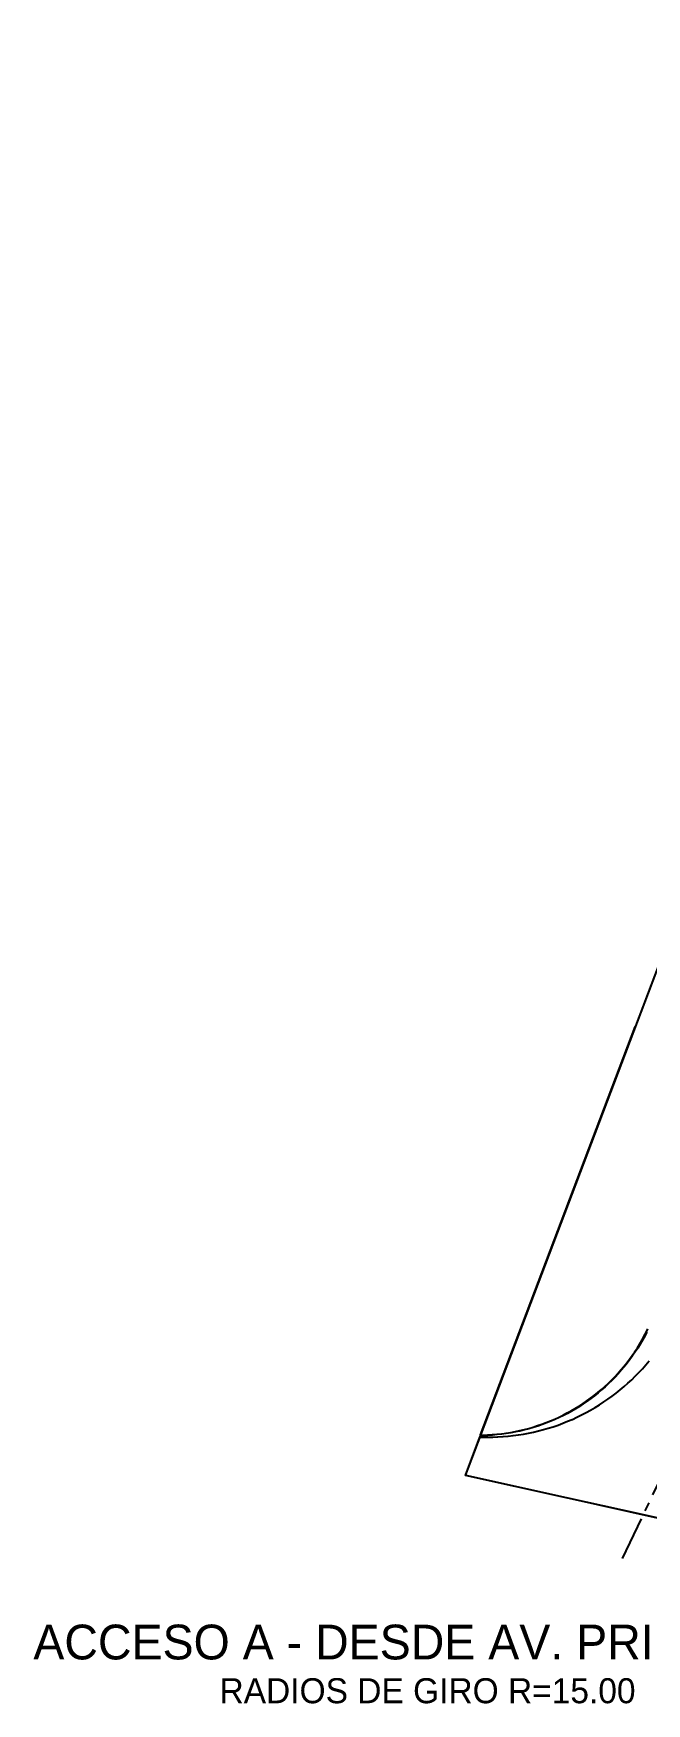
# Model space of a CAD drawing. Header units: metres. Extents: x 357848 to 358234, y 2285108 to 2285465.
# Drawn here: x 357848.2 to 357892.3, y 2285108.2 to 2285228.3 of the extents above; entities that cross this region are included whole.
import ezdxf
from ezdxf.enums import TextEntityAlignment as Align

# ---------------------------------------------------------------- set-up
doc = ezdxf.new("R2010")
doc.units = ezdxf.units.M
doc.linetypes.add('CENTER', pattern=[5.08, 3.175, -0.635, 0.635, -0.635])
for name, color, linetype in [('ACCESO', 1, 'Continuous'), ('LOTES-GRANDES', 6, 'Continuous'), ('POLIGONO', 5, 'Continuous'), ('VIAL-ARROYO', 8, 'Continuous'), ('VIAL-DERECHO-VIA', 9, 'Continuous'), ('VIAL-EJE', 1, 'Continuous')]:
    doc.layers.add(name, color=color, linetype=linetype)

msp = doc.modelspace()

# ---------------------------------------------------------------- linework, layer by layer
at = {"layer": 'LOTES-GRANDES'}
msp.add_lwpolyline([(357892.31, 2285134.89), (357892.16, 2285134.6), (357892.16, 2285134.6), (357892.16, 2285134.6), (357892.16, 2285134.6), (357892.16, 2285134.6), (357892.16, 2285134.6), (357892, 2285134.31), (357892, 2285134.31), (357892, 2285134.31), (357892, 2285134.31), (357892, 2285134.31), (357892, 2285134.31), (357891.83, 2285134.02), (357891.83, 2285134.02), (357891.83, 2285134.02), (357891.83, 2285134.02), (357891.83, 2285134.02), (357891.83, 2285134.02), (357891.66, 2285133.74), (357891.66, 2285133.74), (357891.66, 2285133.74), (357891.66, 2285133.74), (357891.66, 2285133.74), (357891.66, 2285133.74), (357891.48, 2285133.46), (357891.48, 2285133.46), (357891.48, 2285133.46), (357891.48, 2285133.46), (357891.48, 2285133.46), (357891.48, 2285133.46), (357891.29, 2285133.19), (357891.29, 2285133.19), (357891.29, 2285133.18), (357891.29, 2285133.18), (357891.29, 2285133.18), (357891.29, 2285133.18), (357891.09, 2285132.92), (357891.09, 2285132.92), (357891.09, 2285132.92), (357891.09, 2285132.92), (357891.09, 2285132.92), (357891.09, 2285132.92), (357890.89, 2285132.65), (357890.89, 2285132.65), (357890.89, 2285132.65), (357890.89, 2285132.65), (357890.89, 2285132.65), (357890.89, 2285132.65), (357890.69, 2285132.39), (357890.69, 2285132.39), (357890.69, 2285132.39), (357890.69, 2285132.39), (357890.69, 2285132.39), (357890.68, 2285132.39), (357890.47, 2285132.14), (357890.47, 2285132.14), (357890.47, 2285132.14), (357890.47, 2285132.14), (357890.47, 2285132.14), (357890.47, 2285132.14), (357890.25, 2285131.89), (357890.25, 2285131.89), (357890.25, 2285131.89), (357890.25, 2285131.89), (357890.25, 2285131.89), (357890.25, 2285131.89), (357890.03, 2285131.65), (357890.03, 2285131.65), (357890.03, 2285131.65), (357890.03, 2285131.65), (357890.03, 2285131.65), (357890.03, 2285131.65), (357889.79, 2285131.41), (357889.79, 2285131.41), (357889.79, 2285131.41), (357889.79, 2285131.41), (357889.79, 2285131.41), (357889.79, 2285131.41), (357889.56, 2285131.18), (357889.56, 2285131.18), (357889.56, 2285131.18), (357889.56, 2285131.18), (357889.56, 2285131.18), (357889.56, 2285131.18), (357889.31, 2285130.95), (357889.31, 2285130.95), (357889.31, 2285130.95), (357889.31, 2285130.95), (357889.31, 2285130.95), (357889.31, 2285130.95), (357889.06, 2285130.73), (357889.06, 2285130.73), (357889.06, 2285130.73), (357889.06, 2285130.73), (357889.06, 2285130.73), (357889.06, 2285130.73), (357888.81, 2285130.52), (357888.81, 2285130.52), (357888.81, 2285130.52), (357888.81, 2285130.52), (357888.81, 2285130.52), (357888.81, 2285130.52), (357888.55, 2285130.31), (357888.55, 2285130.31), (357888.55, 2285130.31), (357888.55, 2285130.31), (357888.55, 2285130.31), (357888.55, 2285130.31), (357888.29, 2285130.11), (357888.29, 2285130.11), (357888.29, 2285130.11), (357888.29, 2285130.11), (357888.29, 2285130.11), (357888.29, 2285130.11), (357888.02, 2285129.91), (357888.02, 2285129.91), (357888.02, 2285129.91), (357888.02, 2285129.91), (357888.02, 2285129.91), (357888.02, 2285129.91), (357887.74, 2285129.73), (357887.74, 2285129.73), (357887.74, 2285129.73), (357887.74, 2285129.73), (357887.74, 2285129.73), (357887.74, 2285129.73), (357887.47, 2285129.54), (357887.47, 2285129.54), (357887.46, 2285129.54), (357887.46, 2285129.54), (357887.46, 2285129.54), (357887.46, 2285129.54), (357887.18, 2285129.37), (357887.18, 2285129.37), (357887.18, 2285129.37), (357887.18, 2285129.37), (357887.18, 2285129.37), (357887.18, 2285129.37), (357886.9, 2285129.2), (357886.9, 2285129.2), (357886.9, 2285129.2), (357886.9, 2285129.2), (357886.9, 2285129.2), (357886.89, 2285129.2), (357886.6, 2285129.04), (357886.6, 2285129.04), (357886.6, 2285129.04), (357886.6, 2285129.04), (357886.6, 2285129.04), (357886.6, 2285129.04), (357886.31, 2285128.89), (357886.31, 2285128.89), (357886.31, 2285128.89), (357886.31, 2285128.89), (357886.31, 2285128.89), (357886.31, 2285128.89), (357886.01, 2285128.74), (357886.01, 2285128.74), (357886.01, 2285128.74), (357886.01, 2285128.74), (357886.01, 2285128.74), (357886.01, 2285128.74), (357885.71, 2285128.61), (357885.71, 2285128.61), (357885.71, 2285128.61), (357885.71, 2285128.61), (357885.71, 2285128.61), (357885.71, 2285128.61), (357885.4, 2285128.48), (357885.4, 2285128.48), (357885.4, 2285128.48), (357885.4, 2285128.48), (357885.4, 2285128.48), (357885.4, 2285128.48), (357885.1, 2285128.35), (357885.1, 2285128.35), (357885.1, 2285128.35), (357885.1, 2285128.35), (357885.1, 2285128.35), (357885.1, 2285128.35), (357884.79, 2285128.24), (357884.79, 2285128.24), (357884.78, 2285128.24), (357884.78, 2285128.24), (357884.78, 2285128.24), (357884.78, 2285128.24), (357884.47, 2285128.13), (357884.47, 2285128.13), (357884.47, 2285128.13), (357884.47, 2285128.13), (357884.47, 2285128.13), (357884.47, 2285128.13), (357884.15, 2285128.03), (357884.15, 2285128.03), (357884.15, 2285128.03), (357884.15, 2285128.03), (357884.15, 2285128.03), (357884.15, 2285128.03), (357883.84, 2285127.94), (357883.84, 2285127.94), (357883.84, 2285127.94), (357883.83, 2285127.94), (357883.83, 2285127.94), (357883.83, 2285127.94), (357883.51, 2285127.85), (357883.51, 2285127.85), (357883.51, 2285127.85), (357883.51, 2285127.85), (357883.51, 2285127.85), (357883.51, 2285127.85), (357883.19, 2285127.77), (357883.19, 2285127.77), (357883.19, 2285127.77), (357883.19, 2285127.77), (357883.19, 2285127.77), (357883.19, 2285127.77), (357882.87, 2285127.71), (357882.87, 2285127.71), (357882.87, 2285127.71), (357882.87, 2285127.71), (357882.87, 2285127.71), (357882.87, 2285127.71), (357882.54, 2285127.64), (357882.54, 2285127.64), (357882.54, 2285127.64), (357882.54, 2285127.64), (357882.54, 2285127.64), (357882.54, 2285127.64), (357882.21, 2285127.59), (357882.21, 2285127.59), (357882.21, 2285127.59), (357882.21, 2285127.59), (357882.21, 2285127.59), (357882.21, 2285127.59), (357881.88, 2285127.55), (357881.88, 2285127.55), (357881.88, 2285127.55), (357881.88, 2285127.55), (357881.88, 2285127.55), (357881.88, 2285127.55), (357881.55, 2285127.51), (357881.55, 2285127.51), (357881.55, 2285127.51), (357881.55, 2285127.51), (357881.55, 2285127.51), (357881.55, 2285127.51), (357881.22, 2285127.48), (357881.22, 2285127.48), (357881.22, 2285127.48), (357881.22, 2285127.48), (357881.22, 2285127.48), (357881.22, 2285127.48), (357880.89, 2285127.46), (357880.89, 2285127.46), (357880.89, 2285127.46), (357880.89, 2285127.46), (357880.89, 2285127.46), (357880.89, 2285127.46), (357880.56, 2285127.45), (357880.56, 2285127.45), (357880.56, 2285127.45), (357880.56, 2285127.45), (357880.56, 2285127.45), (357880.56, 2285127.45), (357880.39, 2285127.45), (357880.39, 2285127.45), (357880.39, 2285127.45), (357880.39, 2285127.45), (357880.39, 2285127.45), (357880.39, 2285127.45), (357880.39, 2285127.45), (357880.39, 2285127.45), (357880.39, 2285127.45), (357880.39, 2285127.45), (357880.39, 2285127.45), (357880.39, 2285127.45), (357880.39, 2285127.45), (357880.39, 2285127.45), (357880.39, 2285127.45), (357880.39, 2285127.45), (357880.38, 2285127.45), (357880.38, 2285127.45), (357880.38, 2285127.45), (357880.38, 2285127.45), (357880.38, 2285127.45), (357880.37, 2285127.45), (357880.37, 2285127.45), (357880.37, 2285127.45), (357880.37, 2285127.45), (357880.37, 2285127.46), (357880.37, 2285127.46), (357880.36, 2285127.46), (357880.36, 2285127.46), (357880.36, 2285127.46), (357880.36, 2285127.46), (357880.36, 2285127.46), (357880.36, 2285127.47), (357880.36, 2285127.47), (357880.36, 2285127.47), (357880.36, 2285127.47), (357880.35, 2285127.47), (357880.35, 2285127.47), (357880.35, 2285127.48), (357880.35, 2285127.48), (357880.35, 2285127.48), (357880.35, 2285127.48), (357880.35, 2285127.48), (357880.35, 2285127.49), (357880.35, 2285127.49), (357880.35, 2285127.49), (357880.35, 2285127.49), (357880.35, 2285127.49), (357880.35, 2285127.5), (357880.35, 2285127.5), (357880.35, 2285127.5), (357880.35, 2285127.5), (357880.35, 2285127.5), (357880.35, 2285127.5), (357880.35, 2285127.5), (357880.35, 2285127.5), (357880.35, 2285127.5), (357880.35, 2285127.5), (357880.35, 2285127.5), (357880.35, 2285127.5), (357880.35, 2285127.5), (357880.35, 2285127.5), (357880.35, 2285127.5), (357880.35, 2285127.5), (357880.35, 2285127.5), (357891.47, 2285156.83), (357891.47, 2285156.83), (357891.47, 2285156.83), (357891.47, 2285156.83), (357891.47, 2285156.83), (357891.47, 2285156.83), (357891.47, 2285156.83), (357891.47, 2285156.83), (357891.47, 2285156.83), (357891.47, 2285156.83), (357891.47, 2285156.83), (357891.47, 2285156.83), (357891.47, 2285156.84), (357891.47, 2285156.84), (357891.47, 2285156.84), (357891.48, 2285156.84), (357891.48, 2285156.84), (357891.48, 2285156.84), (357891.48, 2285156.85), (357891.48, 2285156.85), (357891.48, 2285156.85), (357891.48, 2285156.85), (357891.49, 2285156.85), (357891.49, 2285156.85), (357891.49, 2285156.85), (357891.49, 2285156.85), (357891.49, 2285156.85), (357891.49, 2285156.85), (357891.5, 2285156.85), (357891.5, 2285156.85), (357891.5, 2285156.85), (357891.5, 2285156.86), (357891.5, 2285156.86), (357891.51, 2285156.86), (357891.51, 2285156.86), (357891.51, 2285156.86), (357891.51, 2285156.86), (357891.51, 2285156.86), (357891.51, 2285156.86), (357891.51, 2285156.86), (357891.51, 2285156.87), (357891.52, 2285156.87), (357900.53, 2285180.66)], dxfattribs=at)
at = {"layer": 'POLIGONO'}
msp.add_lwpolyline([(357879.27, 2285124.57), (357941.62, 2285289.07), (358060.31, 2285262.57), (358062.26, 2285261.77), (358063.93, 2285260.34), (358065.12, 2285258.56), (358065.64, 2285256.29), (358065.51, 2285254.15), (358063.95, 2285251.17), (357910.51, 2285122.42), (357905.46, 2285119.92), (357901.33, 2285119.68), (357879.27, 2285124.57)], close=True, dxfattribs=at)
at = {"layer": 'VIAL-ARROYO'}
msp.add_lwpolyline([(357896.07, 2285120.85), (357890.56, 2285122.07), (357886.54, 2285122.96), (357879.29, 2285124.57), (357879.29, 2285124.57), (357879.29, 2285124.57), (357879.28, 2285124.57), (357879.28, 2285124.57), (357879.28, 2285124.57), (357879.28, 2285124.57), (357879.28, 2285124.57), (357879.28, 2285124.57), (357879.28, 2285124.57), (357879.28, 2285124.57), (357879.28, 2285124.57), (357879.28, 2285124.57), (357879.28, 2285124.57), (357879.28, 2285124.58), (357879.28, 2285124.58), (357879.28, 2285124.58), (357879.28, 2285124.58), (357879.28, 2285124.58), (357880.32, 2285127.33), (357880.32, 2285127.33), (357880.32, 2285127.33), (357880.32, 2285127.33), (357880.32, 2285127.33), (357880.32, 2285127.34), (357880.33, 2285127.34), (357880.33, 2285127.34), (357880.33, 2285127.34), (357880.33, 2285127.34), (357880.33, 2285127.34), (357880.33, 2285127.34), (357880.33, 2285127.34), (357880.33, 2285127.34), (357880.51, 2285127.33), (357880.51, 2285127.33), (357880.88, 2285127.33), (357880.88, 2285127.33), (357881.24, 2285127.33), (357881.24, 2285127.33), (357881.61, 2285127.35), (357881.61, 2285127.35), (357881.98, 2285127.37), (357881.98, 2285127.37), (357882.35, 2285127.4), (357882.35, 2285127.4), (357882.71, 2285127.44), (357882.71, 2285127.44), (357883.08, 2285127.49), (357883.08, 2285127.49), (357883.44, 2285127.55), (357883.44, 2285127.55), (357883.8, 2285127.62), (357883.8, 2285127.62), (357884.16, 2285127.69), (357884.16, 2285127.69), (357884.52, 2285127.78), (357884.52, 2285127.78), (357884.88, 2285127.87), (357884.88, 2285127.87), (357885.23, 2285127.97), (357885.23, 2285127.97), (357885.58, 2285128.08), (357885.58, 2285128.08), (357885.93, 2285128.2), (357885.93, 2285128.2), (357886.27, 2285128.33), (357886.27, 2285128.33), (357886.62, 2285128.47), (357886.62, 2285128.47), (357886.95, 2285128.61), (357886.96, 2285128.61), (357887.29, 2285128.77), (357887.29, 2285128.77), (357887.62, 2285128.93), (357887.62, 2285128.93), (357887.95, 2285129.1), (357887.95, 2285129.1), (357888.27, 2285129.28), (357888.27, 2285129.28), (357888.59, 2285129.46), (357888.59, 2285129.46), (357888.9, 2285129.65), (357888.9, 2285129.65), (357889.21, 2285129.86), (357889.21, 2285129.86), (357889.51, 2285130.06), (357889.51, 2285130.06), (357889.81, 2285130.28), (357889.81, 2285130.28), (357890.1, 2285130.5), (357890.1, 2285130.5), (357890.39, 2285130.73), (357890.39, 2285130.73), (357890.67, 2285130.97), (357890.67, 2285130.97), (357890.95, 2285131.21), (357890.95, 2285131.21), (357891.22, 2285131.46), (357891.22, 2285131.46), (357891.48, 2285131.72), (357891.48, 2285131.72), (357891.74, 2285131.98), (357891.74, 2285131.98), (357891.99, 2285132.25), (357891.99, 2285132.25), (357892.23, 2285132.53), (357892.23, 2285132.53), (357892.47, 2285132.81)], dxfattribs=at)
at = {"layer": 'VIAL-DERECHO-VIA'}
msp.add_lwpolyline([(357897.57, 2285120.51), (357886.54, 2285122.96), (357879.29, 2285124.57), (357879.29, 2285124.57), (357879.29, 2285124.57), (357879.28, 2285124.57), (357879.28, 2285124.57), (357879.28, 2285124.57), (357879.28, 2285124.57), (357879.28, 2285124.57), (357879.28, 2285124.57), (357879.28, 2285124.57), (357879.28, 2285124.57), (357879.28, 2285124.57), (357879.28, 2285124.57), (357879.28, 2285124.57), (357879.28, 2285124.58), (357879.28, 2285124.58), (357879.28, 2285124.58), (357879.28, 2285124.58), (357879.28, 2285124.58), (357880.37, 2285127.47), (357880.37, 2285127.47), (357880.38, 2285127.47), (357880.38, 2285127.47), (357880.38, 2285127.47), (357880.38, 2285127.47), (357880.38, 2285127.48), (357880.38, 2285127.48), (357880.38, 2285127.48), (357880.38, 2285127.48), (357880.38, 2285127.48), (357880.38, 2285127.48), (357880.38, 2285127.48), (357880.56, 2285127.48), (357880.56, 2285127.48), (357880.89, 2285127.49), (357880.89, 2285127.49), (357881.22, 2285127.51), (357881.22, 2285127.51), (357881.55, 2285127.54), (357881.55, 2285127.54), (357881.88, 2285127.58), (357881.88, 2285127.58), (357882.21, 2285127.62), (357882.21, 2285127.62), (357882.53, 2285127.67), (357882.53, 2285127.67), (357882.86, 2285127.73), (357882.86, 2285127.73), (357883.18, 2285127.8), (357883.18, 2285127.8), (357883.51, 2285127.88), (357883.51, 2285127.88), (357883.83, 2285127.96), (357883.83, 2285127.96), (357884.14, 2285128.06), (357884.15, 2285128.06), (357884.46, 2285128.16), (357884.46, 2285128.16), (357884.77, 2285128.26), (357884.77, 2285128.26), (357885.08, 2285128.38), (357885.08, 2285128.38), (357885.39, 2285128.5), (357885.39, 2285128.5), (357885.7, 2285128.63), (357885.7, 2285128.63), (357886, 2285128.77), (357886, 2285128.77), (357886.3, 2285128.92), (357886.3, 2285128.92), (357886.59, 2285129.07), (357886.59, 2285129.07), (357886.88, 2285129.23), (357886.88, 2285129.23), (357887.17, 2285129.4), (357887.17, 2285129.4), (357887.45, 2285129.57), (357887.45, 2285129.57), (357887.73, 2285129.75), (357887.73, 2285129.75), (357888, 2285129.94), (357888, 2285129.94), (357888.27, 2285130.13), (357888.27, 2285130.13), (357888.53, 2285130.33), (357888.53, 2285130.33), (357888.79, 2285130.54), (357888.79, 2285130.54), (357889.04, 2285130.75), (357889.04, 2285130.75), (357889.29, 2285130.97), (357889.29, 2285130.97), (357889.53, 2285131.2), (357889.54, 2285131.2), (357889.77, 2285131.43), (357889.77, 2285131.43), (357890, 2285131.67), (357890, 2285131.67), (357890.23, 2285131.91), (357890.23, 2285131.91), (357890.45, 2285132.16), (357890.45, 2285132.16), (357890.66, 2285132.41), (357890.66, 2285132.41), (357890.87, 2285132.67), (357890.87, 2285132.67), (357891.07, 2285132.93), (357891.07, 2285132.93), (357891.26, 2285133.2), (357891.26, 2285133.2), (357891.45, 2285133.47), (357891.45, 2285133.48), (357891.63, 2285133.75), (357891.63, 2285133.75), (357891.81, 2285134.03), (357891.81, 2285134.04), (357891.97, 2285134.32), (357891.97, 2285134.32), (357892.13, 2285134.61), (357892.13, 2285134.61), (357892.28, 2285134.91), (357892.28, 2285134.91), (357892.39, 2285135.12)], dxfattribs=at)
at = {"layer": 'VIAL-EJE', "linetype": 'CENTER'}
msp.add_lwpolyline([(357890.55, 2285118.6), (357897.33, 2285132.7), (357923.74, 2285155.84), (357957.41, 2285244.67)], dxfattribs=at)

# ---------------------------------------------------------------- texts
at = {"layer": 'ACCESO'}
for s, height, p in [('ACCESO A - DESDE AV. PRINCIPAL', 2.5, (357876.55, 2285112.6)), ('RADIOS DE GIRO R=15.00', 1.8, (357876.55, 2285109.1))]:
    msp.add_text(s, height=height, dxfattribs=at).set_placement(p, align=Align.MIDDLE_CENTER)

doc.saveas('drawing.dxf')
